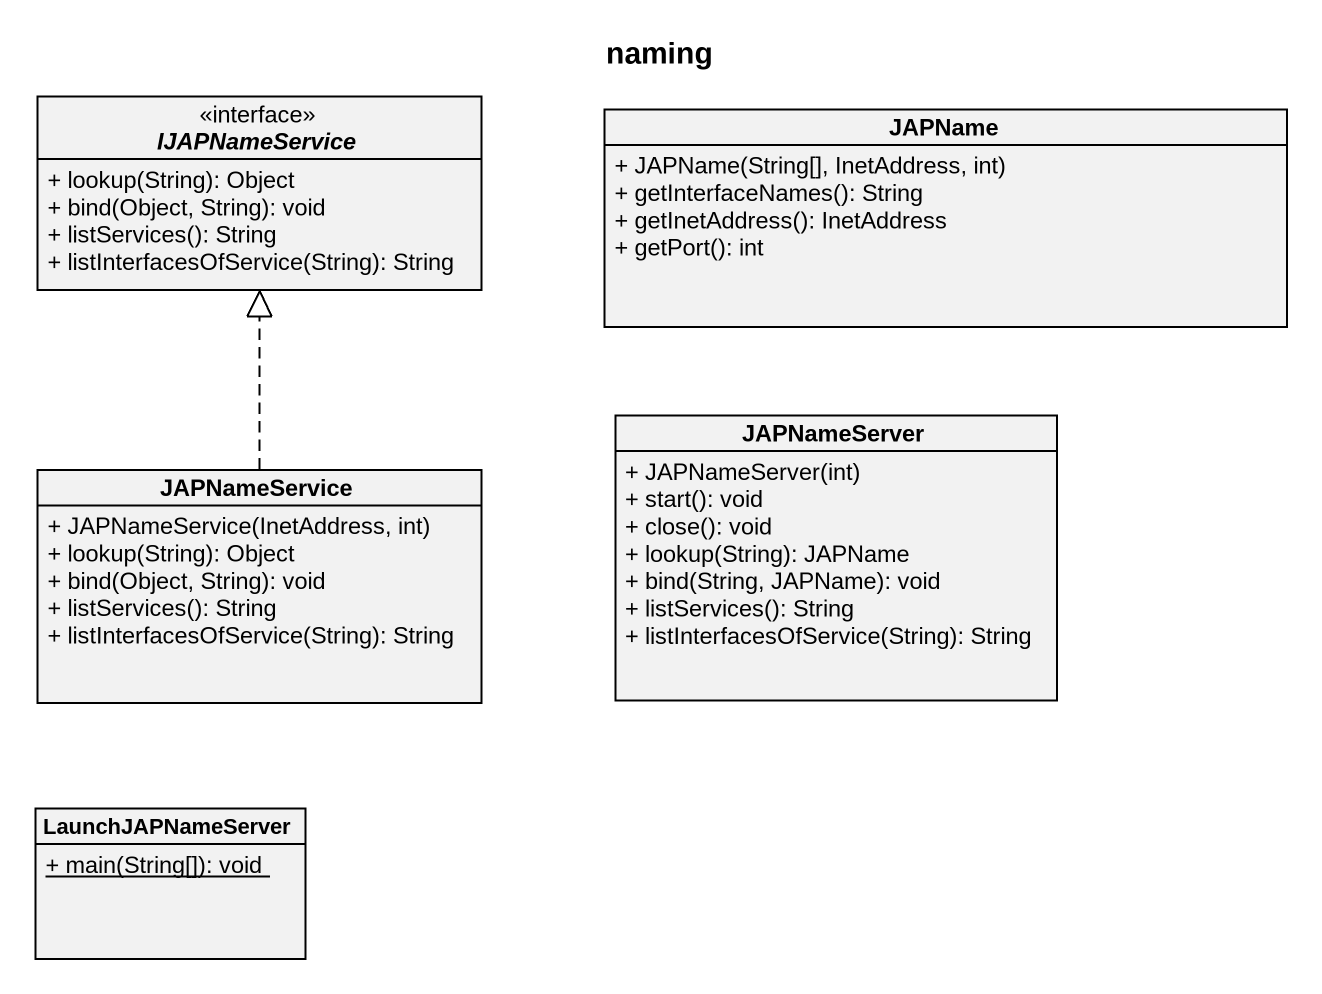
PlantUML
@startuml
title naming
hide circle
hide empty members
skinparam classAttributeIconSize 0
interface IJAPNameService <<interface>> {
  + lookup(String): Object
  + bind(Object, String): void
  + listServices(): String
  + listInterfacesOfService(String): String
}
class JAPName {
  + JAPName(String[], InetAddress, int)
  + getInterfaceNames(): String
  + getInetAddress(): InetAddress
  + getPort(): int
}
class JAPNameService {
  + JAPNameService(InetAddress, int)
  + lookup(String): Object
  + bind(Object, String): void
  + listServices(): String
  + listInterfacesOfService(String): String
}
class JAPNameServer {
  + JAPNameServer(int)
  + start(): void
  + close(): void
  + lookup(String): JAPName
  + bind(String, JAPName): void
  + listServices(): String
  + listInterfacesOfService(String): String
}
class LaunchJAPNameServer {
  {static} + main(String[]): void
}
JAPNameService .up.|> IJAPNameService
@enduml
